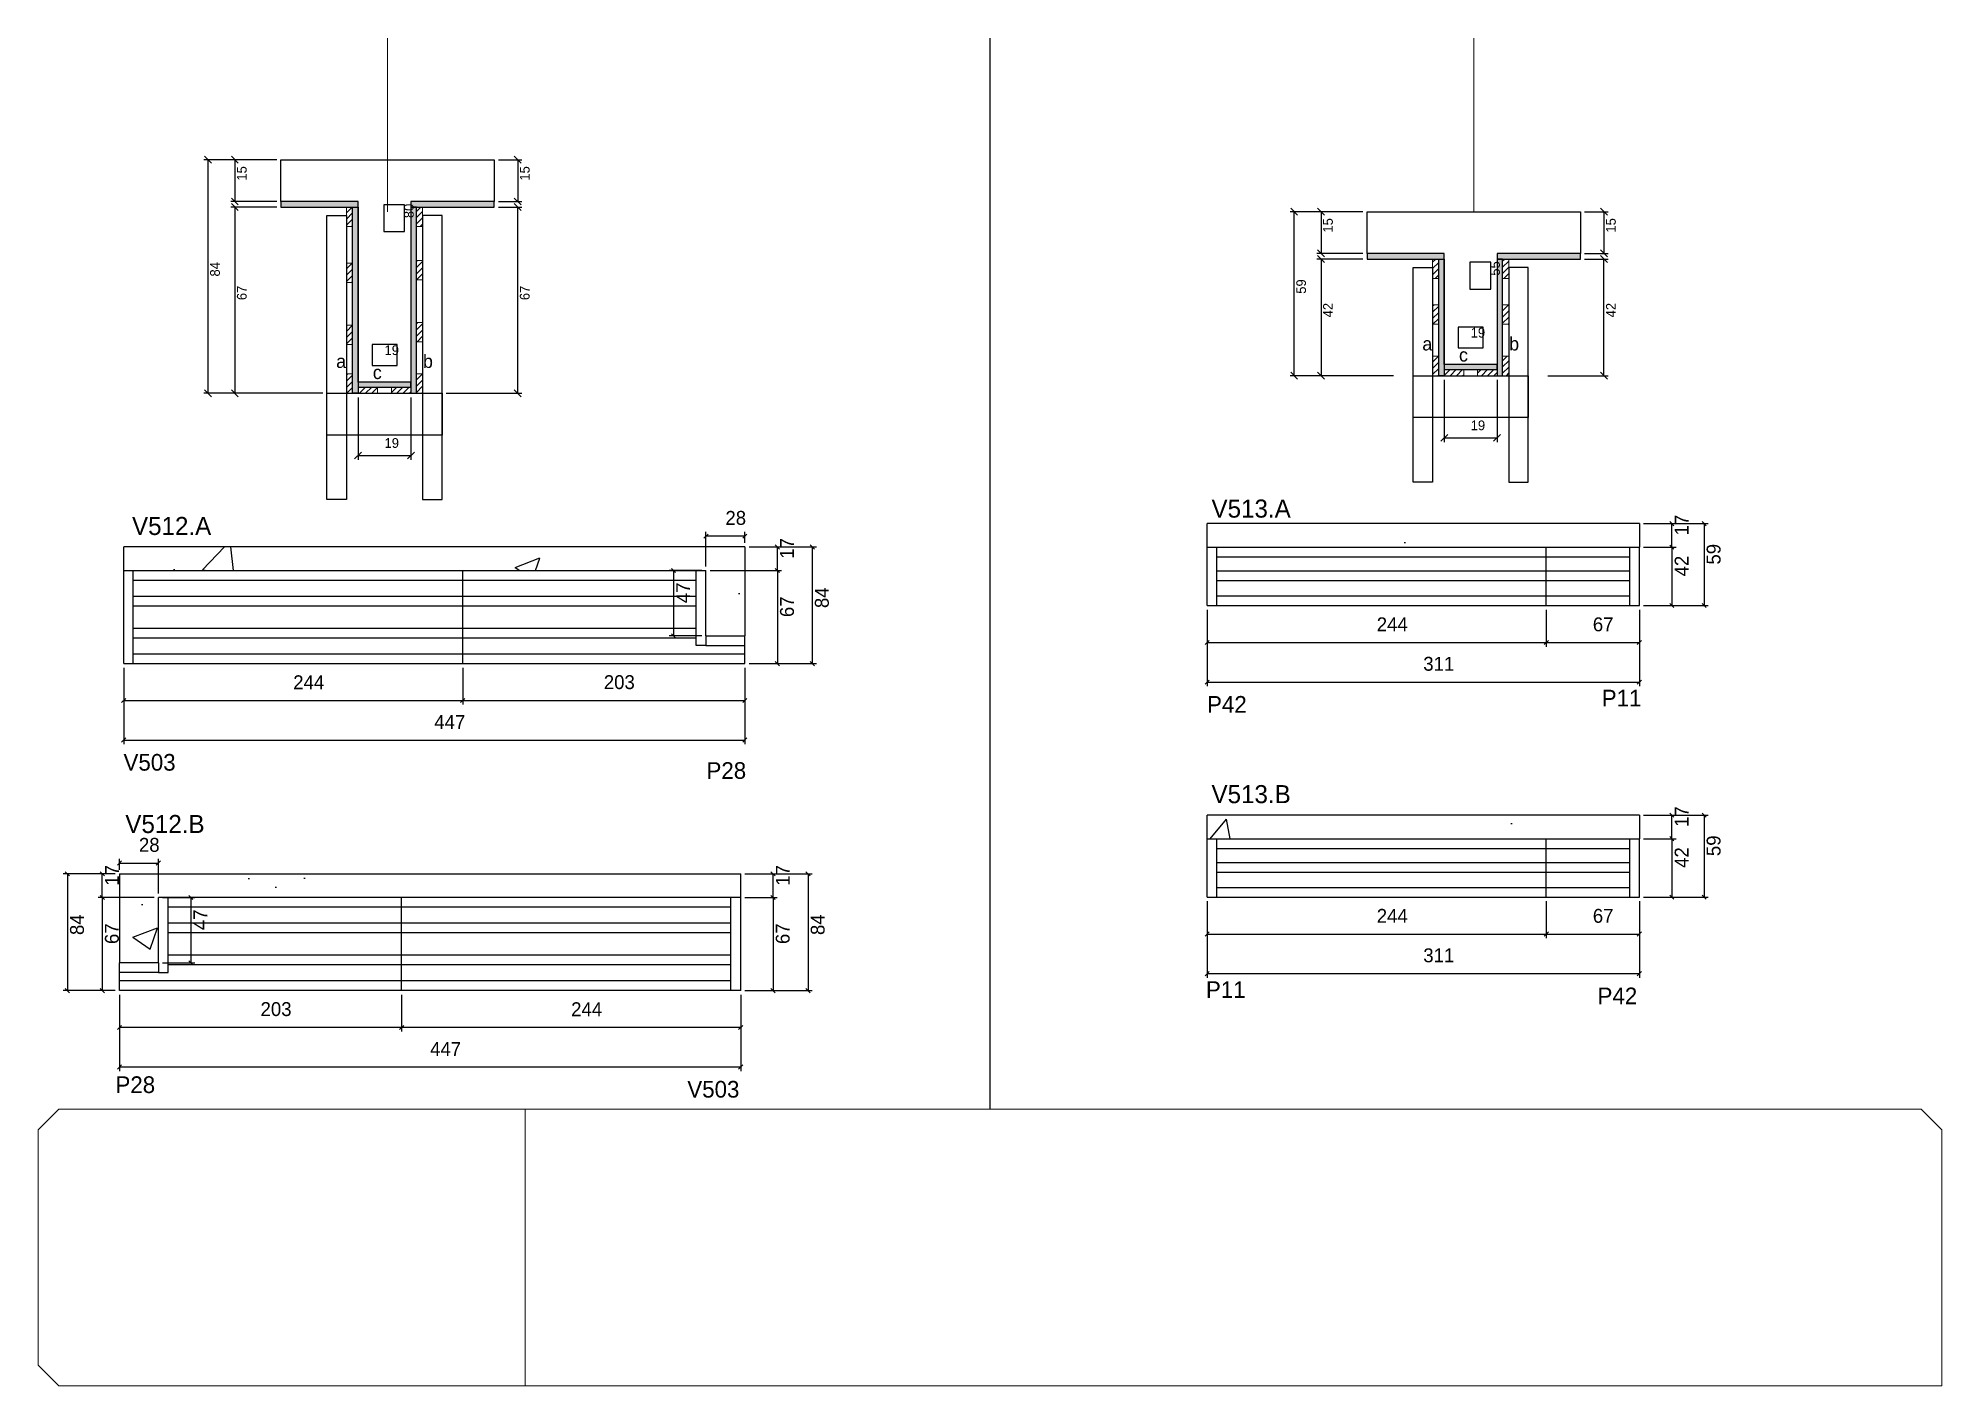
# Model space of a CAD drawing. Header units: metres. Extents: x 6563 to 7933, y 6102 to 7072.
import ezdxf

# ---------------------------------------------------------------- set-up
doc = ezdxf.new("R2010")
doc.units = ezdxf.units.M
for name, color, linetype in [('5', 7, 'Continuous'), ('CONCRETO', 7, 'Continuous'), ('COTA', 7, 'Continuous'), ('Cota Seção (2x)', 7, 'Continuous'), ('detalhes', 7, 'Continuous'), ('Hachura', 7, 'Continuous'), ('Madeira', 7, 'Continuous'), ('Painéis', 7, 'Continuous'), ('SARR_2.2x7', 7, 'Continuous'), ('SARR_3.5x7', 7, 'Continuous'), ('SARRAFO DE PRESSAO', 7, 'Continuous'), ('Texto Seção', 7, 'Continuous')]:
    doc.layers.add(name, color=color, linetype=linetype)

msp = doc.modelspace()

# ---------------------------------------------------------------- hatches: boundary and pattern name
at = {"layer": 'COTA'}
h = msp.add_hatch(dxfattribs=at)
h.set_pattern_fill('AR-CONC')
h.paths.add_polyline_path([(7715, 6705.6), (7715, 6722.6), (7404, 6722.6), (7404, 6705.6), (7715, 6705.6)])
h = msp.add_hatch(dxfattribs=at)
h.set_pattern_fill('AR-CONC')
h.paths.add_polyline_path([(7043.3, 6688.8), (7043.3, 6641.8), (7071.4, 6641.8), (7071.2, 6705.8), (6624.2, 6705.8), (6624.4, 6688.8), (7043.3, 6688.8)])
h = msp.add_hatch(dxfattribs=at)
h.set_pattern_fill('AR-CONC')
h.paths.add_polyline_path([(7715, 6495.8), (7715, 6512.8), (7404, 6512.8), (7404, 6495.8), (7715, 6495.8)])
h = msp.add_hatch(dxfattribs=at)
h.set_pattern_fill('AR-CONC')
h.paths.add_polyline_path([(6649.3, 6453.5), (6649.3, 6406.5), (6621.1, 6406.5), (6621.4, 6470.5), (7068.4, 6470.5), (7068.1, 6453.5), (6649.3, 6453.5)])
at = {"layer": 'Hachura'}
h = msp.add_hatch(color=7, dxfattribs=at)
h.dxf.hatch_style = 1
h.paths.add_polyline_path([(6793, 6950.4), (6793, 6954.4), (6737.4, 6954.4), (6737.4, 6950.4), (6793, 6950.4)])
h = msp.add_hatch(dxfattribs=at)
h.set_pattern_fill('ANSI31')
h.paths.add_polyline_path([(6784.6, 6936.4), (6789, 6936.4), (6789, 6950.4), (6784.6, 6950.4), (6784.6, 6936.4)])
h = msp.add_hatch(color=7, dxfattribs=at)
h.dxf.hatch_style = 1
h.paths.add_polyline_path([(6789, 6952.4), (6793, 6952.4), (6793, 6816.4), (6789, 6816.4), (6789, 6952.4)])
h = msp.add_hatch(color=7, dxfattribs=at)
h.dxf.hatch_style = 1
h.paths.add_polyline_path([(6835, 6954.4), (6831, 6954.4), (6831, 6816.4), (6835, 6816.4), (6835, 6954.4)])
h = msp.add_hatch(color=7, dxfattribs=at)
h.dxf.hatch_style = 1
h.paths.add_polyline_path([(6891, 6950.4), (6891, 6954.4), (6831, 6954.4), (6831, 6950.4), (6891, 6950.4)])
h = msp.add_hatch(dxfattribs=at)
h.set_pattern_fill('ANSI31')
h.paths.add_polyline_path([(6839.4, 6936.4), (6835, 6936.4), (6835, 6950.4), (6839.4, 6950.4), (6839.4, 6936.4)])
h = msp.add_hatch(dxfattribs=at)
h.set_pattern_fill('ANSI31')
h.paths.add_polyline_path([(6784.6, 6896), (6789, 6896), (6789, 6910), (6784.6, 6910), (6784.6, 6896)])
h = msp.add_hatch(dxfattribs=at)
h.set_pattern_fill('ANSI31')
h.paths.add_polyline_path([(6839.4, 6898), (6835, 6898), (6835, 6912), (6839.4, 6912), (6839.4, 6898)])
h = msp.add_hatch(color=7, dxfattribs=at)
h.dxf.hatch_style = 1
h.paths.add_polyline_path([(7574.6, 6913), (7574.6, 6917), (7519, 6917), (7519, 6913), (7574.6, 6913)])
h = msp.add_hatch(dxfattribs=at)
h.set_pattern_fill('ANSI31')
h.paths.add_polyline_path([(7566.2, 6899), (7570.6, 6899), (7570.6, 6913), (7566.2, 6913), (7566.2, 6899)])
h = msp.add_hatch(color=7, dxfattribs=at)
h.dxf.hatch_style = 1
h.paths.add_polyline_path([(7570.6, 6917), (7574.6, 6917), (7574.6, 6829), (7570.6, 6829), (7570.6, 6917)])
h = msp.add_hatch(color=7, dxfattribs=at)
h.dxf.hatch_style = 1
h.paths.add_polyline_path([(7616.6, 6917), (7612.6, 6917), (7612.6, 6829), (7616.6, 6829), (7616.6, 6917)])
h = msp.add_hatch(color=7, dxfattribs=at)
h.dxf.hatch_style = 1
h.paths.add_polyline_path([(7672.6, 6913), (7672.6, 6917), (7612.6, 6917), (7612.6, 6913), (7672.6, 6913)])
h = msp.add_hatch(dxfattribs=at)
h.set_pattern_fill('ANSI31')
h.paths.add_polyline_path([(7621, 6899), (7616.6, 6899), (7616.6, 6913), (7621, 6913), (7621, 6899)])
h = msp.add_hatch(dxfattribs=at)
h.set_pattern_fill('ANSI31')
h.paths.add_polyline_path([(7566.2, 6866), (7570.6, 6866), (7570.6, 6880), (7566.2, 6880), (7566.2, 6866)])
h = msp.add_hatch(dxfattribs=at)
h.set_pattern_fill('ANSI31')
h.paths.add_polyline_path([(7621, 6866), (7616.6, 6866), (7616.6, 6880), (7621, 6880), (7621, 6866)])
h = msp.add_hatch(dxfattribs=at)
h.set_pattern_fill('ANSI31')
h.paths.add_polyline_path([(6784.6, 6851.4), (6789, 6851.4), (6789, 6865.4), (6784.6, 6865.4), (6784.6, 6851.4)])
h = msp.add_hatch(dxfattribs=at)
h.set_pattern_fill('ANSI31')
h.paths.add_polyline_path([(6839.4, 6853.4), (6835, 6853.4), (6835, 6867.4), (6839.4, 6867.4), (6839.4, 6853.4)])
h = msp.add_hatch(dxfattribs=at)
h.set_pattern_fill('ANSI31')
h.paths.add_polyline_path([(7566.2, 6829), (7570.6, 6829), (7570.6, 6843), (7566.2, 6843), (7566.2, 6829)])
h = msp.add_hatch(color=7, dxfattribs=at)
h.dxf.hatch_style = 1
h.paths.add_polyline_path([(7612.6, 6833.4), (7612.6, 6837), (7574.6, 6837), (7574.6, 6833.4), (7612.6, 6833.4)])
h = msp.add_hatch(dxfattribs=at)
h.set_pattern_fill('ANSI31')
h.paths.add_polyline_path([(7621, 6829), (7616.6, 6829), (7616.6, 6843), (7621, 6843), (7621, 6829)])
h = msp.add_hatch(dxfattribs=at)
h.set_pattern_fill('ANSI31')
h.paths.add_polyline_path([(6784.6, 6816.4), (6789, 6816.4), (6789, 6830.4), (6784.6, 6830.4), (6784.6, 6816.4)])
h = msp.add_hatch(color=7, dxfattribs=at)
h.dxf.hatch_style = 1
h.paths.add_polyline_path([(6831, 6820.8), (6831, 6824.4), (6793, 6824.4), (6793, 6820.8), (6831, 6820.8)])
h = msp.add_hatch(dxfattribs=at)
h.set_pattern_fill('ANSI31')
h.paths.add_polyline_path([(6839.4, 6816.4), (6835, 6816.4), (6835, 6830.4), (6839.4, 6830.4), (6839.4, 6816.4)])
h = msp.add_hatch(dxfattribs=at)
h.set_pattern_fill('ANSI31')
h.paths.add_polyline_path([(7574.6, 6829), (7574.6, 6833.4), (7588.6, 6833.4), (7588.6, 6829), (7574.6, 6829)])
h = msp.add_hatch(dxfattribs=at)
h.set_pattern_fill('ANSI31')
h.paths.add_polyline_path([(7612.6, 6829), (7612.6, 6833.4), (7598.6, 6833.4), (7598.6, 6829), (7612.6, 6829)])
h = msp.add_hatch(dxfattribs=at)
h.set_pattern_fill('ANSI31')
h.paths.add_polyline_path([(6793, 6816.4), (6793, 6820.8), (6807, 6820.8), (6807, 6816.4), (6793, 6816.4)])
h = msp.add_hatch(dxfattribs=at)
h.set_pattern_fill('ANSI31')
h.paths.add_polyline_path([(6831, 6816.4), (6831, 6820.8), (6817, 6820.8), (6817, 6816.4), (6831, 6816.4)])

# ---------------------------------------------------------------- linework, layer by layer
at = {"layer": 'CONCRETO', "color": 251, "lineweight": 25}
for points in [[(6737.4, 6954.4), (6737.4, 6984.4), (6891, 6984.4), (6891, 6954.4), (6831, 6954.4), (6831, 6824.4), (6793, 6824.4), (6793, 6954.4)], [(7519, 6917), (7519, 6947), (7672.6, 6947), (7672.6, 6917), (7612.6, 6917), (7612.6, 6837), (7574.6, 6837), (7574.6, 6917)]]:
    msp.add_lwpolyline(points, close=True, dxfattribs=at)
at = {"layer": 'COTA', "color": 241, "lineweight": 25}
for p, q in [((7247.7, 7072), (7247.7, 6301.2)), ((7404, 6705.6), (7404, 6722.6)), ((7715, 6722.6), (7404, 6722.6)), ((7715, 6722.6), (7715, 6705.6)), ((6624.3, 6688.8), (6624.3, 6705.8)), ((7071.3, 6705.8), (6624.3, 6705.8)), ((7071.3, 6705.8), (7071.3, 6641.8)), ((7404, 6495.8), (7404, 6512.8)), ((7715, 6512.8), (7404, 6512.8)), ((7715, 6512.8), (7715, 6495.8)), ((6621.3, 6470.5), (6621.3, 6406.5)), ((6621.3, 6470.5), (7068.3, 6470.5)), ((7068.3, 6453.5), (7068.3, 6470.5))]:
    msp.add_line(p, q, dxfattribs=at)
at = {"layer": 'COTA', "color": 4, "lineweight": 25}
for p, q in [((6734.4, 6984.4), (6682, 6984.4)), ((6685, 6816.4), (6685, 6984.4)), ((6734.4, 6984.4), (6701.3, 6984.4)), ((6704.3, 6984.4), (6704.3, 6954.4)), ((6894, 6984.4), (6910.9, 6984.4)), ((6907.9, 6984.4), (6907.9, 6954.4)), ((6734.4, 6954.4), (6701.3, 6954.4)), ((6734.4, 6950.4), (6701.3, 6950.4)), ((6704.3, 6950.4), (6704.3, 6816.4)), ((6894, 6954.4), (6910.9, 6954.4)), ((6894, 6950.4), (6910.9, 6950.4)), ((6907.9, 6816.4), (6907.9, 6950.4)), ((7516, 6947), (7463.6, 6947)), ((7466.6, 6829), (7466.6, 6947)), ((7516, 6947), (7482.9, 6947)), ((7485.9, 6947), (7485.9, 6917)), ((7675.6, 6947), (7692.5, 6947)), ((7689.5, 6947), (7689.5, 6917)), ((7516, 6917), (7482.9, 6917)), ((7516, 6913), (7482.9, 6913)), ((7485.9, 6913), (7485.9, 6829)), ((7675.6, 6917), (7692.5, 6917)), ((7675.6, 6913), (7692.5, 6913)), ((7689.5, 6829), (7689.5, 6913)), ((7538, 6829), (7463.6, 6829)), ((7538, 6829), (7482.9, 6829)), ((7574.6, 6826), (7574.6, 6781.3)), ((7612.6, 6826), (7612.6, 6781.3)), ((7649.2, 6829), (7692.5, 6829)), ((6767.6, 6816.4), (6682, 6816.4)), ((6767.6, 6816.4), (6701.3, 6816.4)), ((6793, 6813.4), (6793, 6768.6)), ((6831, 6813.4), (6831, 6768.6)), ((6856.4, 6816.4), (6910.9, 6816.4)), ((7574.6, 6784.3), (7612.6, 6784.3)), ((6793, 6771.6), (6831, 6771.6)), ((7043.3, 6691.8), (7043.3, 6716.6)), ((7071.3, 6713.6), (7043.3, 6713.6)), ((7071.3, 6708.8), (7071.3, 6716.6)), ((7718, 6722.6), (7741.4, 6722.6)), ((7718, 6722.6), (7764.6, 6722.6)), ((7738.4, 6705.6), (7738.4, 6722.6)), ((7761.6, 6722.6), (7761.6, 6663.6)), ((7074.3, 6705.8), (7097.7, 6705.8)), ((7074.3, 6705.8), (7122.8, 6705.8)), ((7094.7, 6688.8), (7094.7, 6705.8)), ((7119.8, 6705.8), (7119.8, 6621.8)), ((7718, 6705.6), (7741.4, 6705.6)), ((7718, 6705.6), (7741.4, 6705.6)), ((7738.4, 6705.6), (7738.4, 6663.6)), ((7040.3, 6688.8), (7016.9, 6688.8)), ((7019.9, 6688.8), (7019.9, 6641.8)), ((7046.3, 6688.8), (7097.7, 6688.8)), ((7046.3, 6688.8), (7097.7, 6688.8)), ((7094.7, 6688.8), (7094.7, 6621.8)), ((7404, 6660.6), (7404, 6634)), ((7404, 6660.6), (7404, 6605.5)), ((7648, 6660.6), (7648, 6634)), ((7648, 6660.6), (7648, 6634)), ((7715, 6660.6), (7715, 6634)), ((7715, 6660.6), (7715, 6605.5)), ((7718, 6663.6), (7741.4, 6663.6)), ((7718, 6663.6), (7764.6, 6663.6)), ((7040.3, 6641.8), (7016.9, 6641.8)), ((7404, 6637), (7648, 6637)), ((7648, 6637), (7715, 6637)), ((6624.3, 6618.8), (6624.3, 6592.3)), ((6624.3, 6618.8), (6624.3, 6563.8)), ((6868.3, 6618.8), (6868.3, 6592.3)), ((6868.3, 6618.8), (6868.3, 6592.3)), ((7071.3, 6618.8), (7071.3, 6592.3)), ((7071.3, 6618.8), (7071.3, 6563.8)), ((7074.3, 6621.8), (7097.7, 6621.8)), ((7074.3, 6621.8), (7122.8, 6621.8)), ((7404, 6608.5), (7715, 6608.5)), ((6624.3, 6595.3), (6868.3, 6595.3)), ((6868.3, 6595.3), (7071.3, 6595.3)), ((6624.3, 6566.8), (7071.3, 6566.8)), ((7718, 6512.8), (7741.4, 6512.8)), ((7718, 6512.8), (7764.6, 6512.8)), ((7738.4, 6495.8), (7738.4, 6512.8)), ((7761.6, 6512.8), (7761.6, 6453.8)), ((7718, 6495.8), (7741.4, 6495.8)), ((7718, 6495.8), (7741.4, 6495.8)), ((7738.4, 6495.8), (7738.4, 6453.8)), ((6621.3, 6473.5), (6621.3, 6481.3)), ((6649.3, 6456.5), (6649.3, 6481.3)), ((6618.3, 6470.5), (6580.8, 6470.5)), ((6583.8, 6470.5), (6583.8, 6386.5)), ((6618.3, 6470.5), (6605.9, 6470.5)), ((6608.9, 6453.5), (6608.9, 6470.5)), ((6621.3, 6478.3), (6649.3, 6478.3)), ((7071.3, 6470.5), (7094.6, 6470.5)), ((7071.3, 6470.5), (7119.8, 6470.5)), ((7091.6, 6453.5), (7091.6, 6470.5)), ((7116.8, 6470.5), (7116.8, 6386.5)), ((6646.3, 6453.5), (6605.9, 6453.5)), ((6646.3, 6453.5), (6605.9, 6453.5)), ((6608.9, 6453.5), (6608.9, 6386.5)), ((6652.3, 6453.5), (6675.6, 6453.5)), ((6672.6, 6453.5), (6672.6, 6406.5)), ((7071.3, 6453.5), (7094.6, 6453.5)), ((7071.3, 6453.5), (7094.6, 6453.5)), ((7091.6, 6453.5), (7091.6, 6386.5)), ((7718, 6453.8), (7741.4, 6453.8)), ((7718, 6453.8), (7764.6, 6453.8)), ((7404, 6450.8), (7404, 6424.2)), ((7404, 6450.8), (7404, 6395.7)), ((7648, 6450.8), (7648, 6424.2)), ((7648, 6450.8), (7648, 6424.2)), ((7715, 6450.8), (7715, 6424.2)), ((7715, 6450.8), (7715, 6395.7)), ((7404, 6427.2), (7648, 6427.2)), ((7648, 6427.2), (7715, 6427.2)), ((6652.3, 6406.5), (6675.6, 6406.5)), ((7404, 6398.7), (7715, 6398.7)), ((6618.3, 6386.5), (6580.8, 6386.5)), ((6618.3, 6386.5), (6605.9, 6386.5)), ((7071.3, 6386.5), (7094.6, 6386.5)), ((7071.3, 6386.5), (7119.8, 6386.5)), ((6621.3, 6383.5), (6621.3, 6357)), ((6621.3, 6383.5), (6621.3, 6328.5)), ((6824.3, 6383.5), (6824.3, 6357)), ((6824.3, 6383.5), (6824.3, 6357)), ((7068.3, 6383.5), (7068.3, 6357)), ((7068.3, 6383.5), (7068.3, 6328.5)), ((6824.3, 6360), (6621.3, 6360)), ((7068.3, 6360), (6824.3, 6360)), ((7068.3, 6331.5), (6621.3, 6331.5))]:
    msp.add_line(p, q, dxfattribs=at)
at = {"layer": 'COTA', "color": 0, "lineweight": 25}
for p, q in [((7044.8, 6715.1), (7041.8, 6712.1)), ((7069.8, 6712.1), (7072.8, 6715.1)), ((7739.9, 6721.1), (7736.9, 6724.1)), ((7763.1, 6721.1), (7760.1, 6724.1)), ((7096.2, 6704.3), (7093.2, 6707.3)), ((7121.3, 6704.3), (7118.3, 6707.3)), ((7736.9, 6707.1), (7739.9, 6704.1)), ((7739.9, 6704.1), (7736.9, 6707.1)), ((7021.4, 6687.3), (7018.4, 6690.3)), ((7093.2, 6690.3), (7096.2, 6687.3)), ((7096.2, 6687.3), (7093.2, 6690.3)), ((7736.9, 6665.1), (7739.9, 6662.1)), ((7760.1, 6665.1), (7763.1, 6662.1)), ((7018.4, 6643.3), (7021.4, 6640.3)), ((7405.5, 6638.5), (7402.5, 6635.5)), ((7646.5, 6635.5), (7649.5, 6638.5)), ((7649.5, 6638.5), (7646.5, 6635.5)), ((7713.5, 6635.5), (7716.5, 6638.5)), ((7093.2, 6623.3), (7096.2, 6620.3)), ((7118.3, 6623.3), (7121.3, 6620.3)), ((7405.5, 6610), (7402.5, 6607)), ((7713.5, 6607), (7716.5, 6610)), ((6625.8, 6596.8), (6622.8, 6593.8)), ((6866.8, 6593.8), (6869.8, 6596.8)), ((6869.8, 6596.8), (6866.8, 6593.8)), ((7069.8, 6593.8), (7072.8, 6596.8)), ((6625.8, 6568.3), (6622.8, 6565.3)), ((7069.8, 6565.3), (7072.8, 6568.3)), ((7739.9, 6511.3), (7736.9, 6514.3)), ((7763.1, 6511.3), (7760.1, 6514.3)), ((7736.9, 6497.3), (7739.9, 6494.3)), ((7739.9, 6494.3), (7736.9, 6497.3)), ((6585.3, 6469), (6582.3, 6472)), ((6610.4, 6469), (6607.4, 6472)), ((6622.8, 6479.8), (6619.8, 6476.8)), ((6647.8, 6476.8), (6650.8, 6479.8)), ((7093.1, 6469), (7090.1, 6472)), ((7118.3, 6469), (7115.3, 6472)), ((6607.4, 6455), (6610.4, 6452)), ((6610.4, 6452), (6607.4, 6455)), ((6674.1, 6452), (6671.1, 6455)), ((7090.1, 6455), (7093.1, 6452)), ((7093.1, 6452), (7090.1, 6455)), ((7736.9, 6455.3), (7739.9, 6452.3)), ((7760.1, 6455.3), (7763.1, 6452.3)), ((7405.5, 6428.7), (7402.5, 6425.7)), ((7646.5, 6425.7), (7649.5, 6428.7)), ((7649.5, 6428.7), (7646.5, 6425.7)), ((7713.5, 6425.7), (7716.5, 6428.7)), ((6671.1, 6408), (6674.1, 6405)), ((7405.5, 6400.2), (7402.5, 6397.2)), ((7713.5, 6397.2), (7716.5, 6400.2)), ((6582.3, 6388), (6585.3, 6385)), ((6607.4, 6388), (6610.4, 6385)), ((7090.1, 6388), (7093.1, 6385)), ((7115.3, 6388), (7118.3, 6385)), ((6622.8, 6361.5), (6619.8, 6358.5)), ((6825.8, 6361.5), (6822.8, 6358.5)), ((6822.8, 6358.5), (6825.8, 6361.5)), ((7066.8, 6358.5), (7069.8, 6361.5)), ((6622.8, 6333), (6619.8, 6330)), ((7066.8, 6330), (7069.8, 6333))]:
    msp.add_line(p, q, dxfattribs=at)
for points in [[(6687.5, 6981.9), (6682.5, 6986.9)], [(6706.8, 6981.9), (6701.8, 6986.9)], [(6910.4, 6981.9), (6905.4, 6986.9)], [(6701.8, 6956.9), (6706.8, 6951.9)], [(6706.8, 6947.9), (6701.8, 6952.9)], [(6905.4, 6956.9), (6910.4, 6951.9)], [(6910.4, 6947.9), (6905.4, 6952.9)], [(7469.1, 6944.5), (7464.1, 6949.5)], [(7488.4, 6944.5), (7483.4, 6949.5)], [(7692, 6944.5), (7687, 6949.5)], [(7483.4, 6919.5), (7488.4, 6914.5)], [(7687, 6919.5), (7692, 6914.5)], [(7488.4, 6910.5), (7483.4, 6915.5)], [(7692, 6910.5), (7687, 6915.5)], [(7464.1, 6831.5), (7469.1, 6826.5)], [(7483.4, 6831.5), (7488.4, 6826.5)], [(7687, 6831.5), (7692, 6826.5)], [(6682.5, 6818.9), (6687.5, 6813.9)], [(6701.8, 6818.9), (6706.8, 6813.9)], [(6905.4, 6818.9), (6910.4, 6813.9)], [(7577.1, 6786.8), (7572.1, 6781.8)], [(7610.1, 6781.8), (7615.1, 6786.8)], [(6795.5, 6774.1), (6790.5, 6769.1)], [(6828.5, 6769.1), (6833.5, 6774.1)]]:
    msp.add_lwpolyline(points, dxfattribs=at)
at = {"layer": 'Cota Seção (2x)', "color": 180, "lineweight": 25}
for p, q in [((6826.5, 6952), (6811.5, 6952)), ((6811.5, 6952), (6811.5, 6932.7)), ((6826.5, 6932.7), (6826.5, 6952)), ((6811.5, 6932.7), (6826.5, 6932.7)), ((7608.1, 6910.7), (7593.1, 6910.7)), ((7593.1, 6910.7), (7593.1, 6891.3)), ((7608.1, 6891.3), (7608.1, 6910.7)), ((7593.1, 6891.3), (7608.1, 6891.3)), ((7602.6, 6864), (7584.6, 6864)), ((7584.6, 6864), (7584.6, 6849)), ((7602.6, 6849), (7602.6, 6864)), ((6821, 6851.4), (6803, 6851.4)), ((6803, 6851.4), (6803, 6836.4)), ((6821, 6836.4), (6821, 6851.4)), ((6803, 6836.4), (6821, 6836.4)), ((7584.6, 6849), (7602.6, 6849))]:
    msp.add_line(p, q, dxfattribs=at)
at = {"layer": 'Madeira', "color": 126, "lineweight": 18}
for points in [[(6784.6, 6936.4), (6789, 6936.4), (6789, 6950.4), (6784.6, 6950.4)], [(6839.4, 6936.4), (6835, 6936.4), (6835, 6950.4), (6839.4, 6950.4)], [(6784.6, 6896), (6789, 6896), (6789, 6910), (6784.6, 6910)], [(6839.4, 6898), (6835, 6898), (6835, 6912), (6839.4, 6912)], [(7566.2, 6899), (7570.6, 6899), (7570.6, 6913), (7566.2, 6913)], [(7621, 6899), (7616.6, 6899), (7616.6, 6913), (7621, 6913)], [(7566.2, 6866), (7570.6, 6866), (7570.6, 6880), (7566.2, 6880)], [(7621, 6866), (7616.6, 6866), (7616.6, 6880), (7621, 6880)], [(6784.6, 6851.4), (6789, 6851.4), (6789, 6865.4), (6784.6, 6865.4)], [(6839.4, 6853.4), (6835, 6853.4), (6835, 6867.4), (6839.4, 6867.4)], [(7566.2, 6829), (7570.6, 6829), (7570.6, 6843), (7566.2, 6843)], [(7621, 6829), (7616.6, 6829), (7616.6, 6843), (7621, 6843)], [(6784.6, 6816.4), (6789, 6816.4), (6789, 6830.4), (6784.6, 6830.4)], [(6839.4, 6816.4), (6835, 6816.4), (6835, 6830.4), (6839.4, 6830.4)], [(7574.6, 6829), (7574.6, 6833.4), (7588.6, 6833.4), (7588.6, 6829)], [(7612.6, 6829), (7612.6, 6833.4), (7598.6, 6833.4), (7598.6, 6829)], [(6793, 6816.4), (6793, 6820.8), (6807, 6820.8), (6807, 6816.4)], [(6831, 6816.4), (6831, 6820.8), (6817, 6820.8), (6817, 6816.4)]]:
    msp.add_lwpolyline(points, close=True, dxfattribs=at)
at = {"layer": 'Painéis', "color": 200, "lineweight": 25}
for p, q in [((7404, 6705.6), (7715, 6705.6)), ((7404, 6663.6), (7404, 6705.6)), ((7648, 6663.6), (7648, 6705.6)), ((7648, 6663.6), (7648, 6705.6)), ((7715, 6663.6), (7715, 6705.6)), ((6624.3, 6688.8), (7043.3, 6688.8)), ((6624.3, 6621.8), (6624.3, 6688.8)), ((6868.3, 6621.8), (6868.3, 6688.8)), ((7043.3, 6641.8), (7043.3, 6688.8)), ((7404, 6663.6), (7648, 6663.6)), ((7648, 6663.6), (7715, 6663.6)), ((7043.3, 6641.8), (7071.3, 6641.8)), ((7071.3, 6621.8), (7071.3, 6641.8)), ((6624.3, 6621.8), (7071.3, 6621.8)), ((7404, 6495.8), (7715, 6495.8)), ((7404, 6453.8), (7404, 6495.8)), ((7648, 6453.8), (7648, 6495.8)), ((7648, 6453.8), (7648, 6495.8)), ((7715, 6453.8), (7715, 6495.8)), ((7068.3, 6453.5), (6649.3, 6453.5)), ((6649.3, 6406.5), (6649.3, 6453.5)), ((6824.3, 6386.5), (6824.3, 6453.5)), ((7068.3, 6386.5), (7068.3, 6453.5)), ((7404, 6453.8), (7648, 6453.8)), ((7648, 6453.8), (7715, 6453.8)), ((6621.3, 6386.5), (6621.3, 6406.5)), ((6649.3, 6406.5), (6621.3, 6406.5)), ((7068.3, 6386.5), (6621.3, 6386.5))]:
    msp.add_line(p, q, dxfattribs=at)
for points in [[(6793, 6950.4), (6793, 6954.4), (6737.4, 6954.4), (6737.4, 6950.4)], [(6789, 6950.4), (6793, 6950.4), (6793, 6816.4), (6789, 6816.4)], [(6891, 6950.4), (6891, 6954.4), (6831, 6954.4), (6831, 6950.4)], [(6835, 6950.4), (6831, 6950.4), (6831, 6816.4), (6835, 6816.4)], [(7574.6, 6913), (7574.6, 6917), (7519, 6917), (7519, 6913)], [(7570.6, 6913), (7574.6, 6913), (7574.6, 6829), (7570.6, 6829)], [(7672.6, 6913), (7672.6, 6917), (7612.6, 6917), (7612.6, 6913)], [(7616.6, 6913), (7612.6, 6913), (7612.6, 6829), (7616.6, 6829)], [(7612.6, 6833.4), (7612.6, 6837), (7574.6, 6837), (7574.6, 6833.4)], [(6831, 6820.8), (6831, 6824.4), (6793, 6824.4), (6793, 6820.8)]]:
    msp.add_lwpolyline(points, close=True, dxfattribs=at)
at = {"layer": 'SARR_2.2x7', "color": 40, "lineweight": 25}
for p, q in [((7411, 6663.6), (7411, 6705.6)), ((7708.1, 6663.6), (7708.1, 6705.6)), ((6631.2, 6621.8), (6631.2, 6688.8)), ((7036.3, 6634.8), (7036.3, 6688.8)), ((7411, 6698.6), (7648, 6698.6)), ((7411, 6688.6), (7648, 6688.6)), ((7648, 6698.6), (7708.1, 6698.6)), ((7648, 6688.6), (7708.1, 6688.6)), ((6631.2, 6681.8), (6868.3, 6681.8)), ((6868.3, 6681.8), (7036.3, 6681.8)), ((7411, 6681.6), (7648, 6681.6)), ((7648, 6681.6), (7708.1, 6681.6)), ((6631.2, 6670.3), (6868.3, 6670.3)), ((6631.2, 6663.3), (6868.3, 6663.3)), ((6868.3, 6670.3), (7036.3, 6670.3)), ((6868.3, 6663.3), (7036.3, 6663.3)), ((7411, 6670.6), (7648, 6670.6)), ((7648, 6670.6), (7708.1, 6670.6)), ((6631.2, 6647.3), (6868.3, 6647.3)), ((6868.3, 6647.3), (7036.3, 6647.3)), ((6631.2, 6640.3), (6868.3, 6640.3)), ((6868.3, 6640.3), (7036.3, 6640.3)), ((7043.3, 6634.8), (7036.3, 6634.8)), ((7043.3, 6641.8), (7043.3, 6634.8)), ((7043.3, 6634.8), (7071.3, 6634.8)), ((6631.2, 6628.8), (6868.3, 6628.8)), ((6868.3, 6628.8), (7071.3, 6628.8)), ((7411, 6453.8), (7411, 6495.8)), ((7708.1, 6453.8), (7708.1, 6495.8)), ((7411, 6488.8), (7648, 6488.8)), ((7648, 6488.8), (7708.1, 6488.8)), ((7411, 6478.8), (7648, 6478.8)), ((7411, 6471.8), (7648, 6471.8)), ((7648, 6478.8), (7708.1, 6478.8)), ((7648, 6471.8), (7708.1, 6471.8)), ((6656.3, 6399.5), (6656.3, 6453.5)), ((7061.3, 6386.5), (7061.3, 6453.5)), ((7411, 6460.8), (7648, 6460.8)), ((7648, 6460.8), (7708.1, 6460.8)), ((6824.3, 6446.5), (6656.3, 6446.5)), ((7061.3, 6446.5), (6824.3, 6446.5)), ((6824.3, 6435), (6656.3, 6435)), ((6824.3, 6428), (6656.3, 6428)), ((7061.3, 6435), (6824.3, 6435)), ((7061.3, 6428), (6824.3, 6428)), ((6824.3, 6412), (6656.3, 6412)), ((7061.3, 6412), (6824.3, 6412)), ((6649.3, 6399.5), (6621.3, 6399.5)), ((6649.3, 6406.5), (6649.3, 6399.5)), ((6649.3, 6399.5), (6656.3, 6399.5)), ((6824.3, 6405), (6656.3, 6405)), ((7061.3, 6405), (6824.3, 6405)), ((6824.3, 6393.5), (6621.3, 6393.5)), ((7061.3, 6393.5), (6824.3, 6393.5))]:
    msp.add_line(p, q, dxfattribs=at)
at = {"layer": 'SARR_3.5x7', "color": 81, "lineweight": 25}
for points in [[(6770.6, 6944.4), (6784.6, 6944.4), (6784.6, 6739.9), (6770.6, 6739.9)], [(6853.4, 6944.4), (6839.4, 6944.4), (6839.4, 6739.9), (6853.4, 6739.9)], [(7552.2, 6907), (7566.2, 6907), (7566.2, 6752.5), (7552.2, 6752.5)], [(7635, 6907), (7621, 6907), (7621, 6752.5), (7635, 6752.5)], [(7552.2, 6829), (7635, 6829), (7635, 6798.9), (7552.2, 6798.9)], [(6770.6, 6816.4), (6853.4, 6816.4), (6853.4, 6786.3), (6770.6, 6786.3)]]:
    msp.add_lwpolyline(points, close=True, dxfattribs=at)
at = {"layer": 'SARRAFO DE PRESSAO', "color": 30, "lineweight": 9}
msp.add_line((6913.3, 6102), (6913.3, 6301.2), dxfattribs=at)
msp.add_lwpolyline([(7932.7, 6102), (7932.7, 6286.2), (7917.7, 6301.2), (6577.7, 6301.2), (6562.7, 6286.2), (6562.7, 6117), (6577.7, 6102), (7932.7, 6102)], dxfattribs=at)
at = {"layer": 'Texto Seção', "color": 252, "lineweight": 15}
for p, q in [((6814.2, 6947), (6814.2, 7072)), ((7595.8, 6947), (7595.8, 7072))]:
    msp.add_line(p, q, dxfattribs=at)

# ---------------------------------------------------------------- texts
at = {"layer": '5', "color": 5, "lineweight": 25}
for s, rotation, p in [('P42', 0, (7403.9, 6586.5)), ('P11', 0, (7687.9, 6591)), ('V503', 0, (6624.2, 6544.8)), ('P28', 0, (7043.7, 6538.9)), ('P11', 360, (7403.1, 6381.2)), ('P42', 360, (7684.9, 6376.7)), ('P28', 360, (6618.4, 6312.8)), ('V503', 360, (7029.9, 6309.5))]:
    msp.add_text(s, height=12, rotation=rotation, dxfattribs=at).set_placement(p)
at = {"layer": 'COTA', "color": 1, "lineweight": 25}
for s, p in [('15', (6712.8, 6969.4)), ('15', (6916.4, 6969.4)), ('15', (7494.4, 6932)), ('15', (7698, 6932)), ('84', (6693.5, 6900.4)), ('67', (6712.8, 6883.4)), ('67', (6916.4, 6883.4)), ('59', (7475.1, 6888)), ('42', (7494.4, 6871)), ('42', (7698, 6871))]:
    msp.add_text(s, height=7, rotation=90, dxfattribs=at).set_placement(p)
for p in [(7593.6, 6789.8), (6812, 6777.1)]:
    msp.add_text('19', height=7, dxfattribs=at).set_placement(p)
at = {"layer": 'COTA', "color": 240, "lineweight": 25}
for s, p in [('28', (7057.3, 6721.7)), ('244', (7526, 6645.1)), ('67', (7681.5, 6645.1)), ('311', (7559.5, 6616.7)), ('244', (6746.3, 6603.4)), ('203', (6969.8, 6603.5)), ('447', (6847.8, 6574.8)), ('28', (6635.3, 6486.4)), ('244', (7526, 6435.3)), ('67', (7681.5, 6435.3)), ('311', (7559.5, 6406.9)), ('203', (6722.8, 6368.2)), ('244', (6946.3, 6368.1)), ('447', (6844.8, 6339.5))]:
    msp.add_text(s, height=10, dxfattribs=at).set_placement(p)
for s, p in [('17', (7750.4, 6714.1)), ('17', (7106.6, 6697.3)), ('59', (7773.4, 6693.1)), ('42', (7750.4, 6684.6)), ('47', (7031.9, 6665.3)), ('84', (7131.7, 6661.8)), ('67', (7106.6, 6655.3)), ('17', (7750.4, 6504.3)), ('59', (7773.4, 6483.3)), ('42', (7750.4, 6474.8)), ('17', (6620.9, 6462)), ('17', (7103.6, 6462)), ('84', (6595.7, 6426.5)), ('47', (6684.5, 6430)), ('84', (7128.7, 6426.5)), ('67', (6620.8, 6420)), ('67', (7103.5, 6420))]:
    msp.add_text(s, height=10, rotation=90, dxfattribs=at).set_placement(p)
at = {"layer": 'Cota Seção (2x)', "color": 1, "lineweight": 25}
for s, p in [('80', (6833, 6942.4)), ('55', (7614.6, 6901))]:
    msp.add_text(s, height=7, rotation=90, dxfattribs=at).set_placement(p)
for p in [(6812, 6843.9), (7593.6, 6856.5)]:
    msp.add_text('19', height=7, dxfattribs=at).set_placement(p)
at = {"layer": 'detalhes', "color": 4, "lineweight": 25}
for s, p in [('a', (7558.8, 6847.2)), ('b', (7621.3, 6847.2)), ('a', (6777.2, 6834.6)), ('b', (6839.7, 6834.6)), ('c', (7585.2, 6839.2)), ('c', (6803.6, 6826.6))]:
    msp.add_text(s, height=9.6, dxfattribs=at).set_placement(p)
at = {"layer": 'Texto Seção', "color": 7, "lineweight": 15}
for s, p in [('V512.A', (6630.3, 6714.4)), ('V513.A', (7407.1, 6726.9)), ('V513.B', (7407.1, 6521.4)), ('V512.B', (6625.5, 6499.9))]:
    msp.add_text(s, height=13, dxfattribs=at).set_placement(p)

doc.saveas('drawing.dxf')
